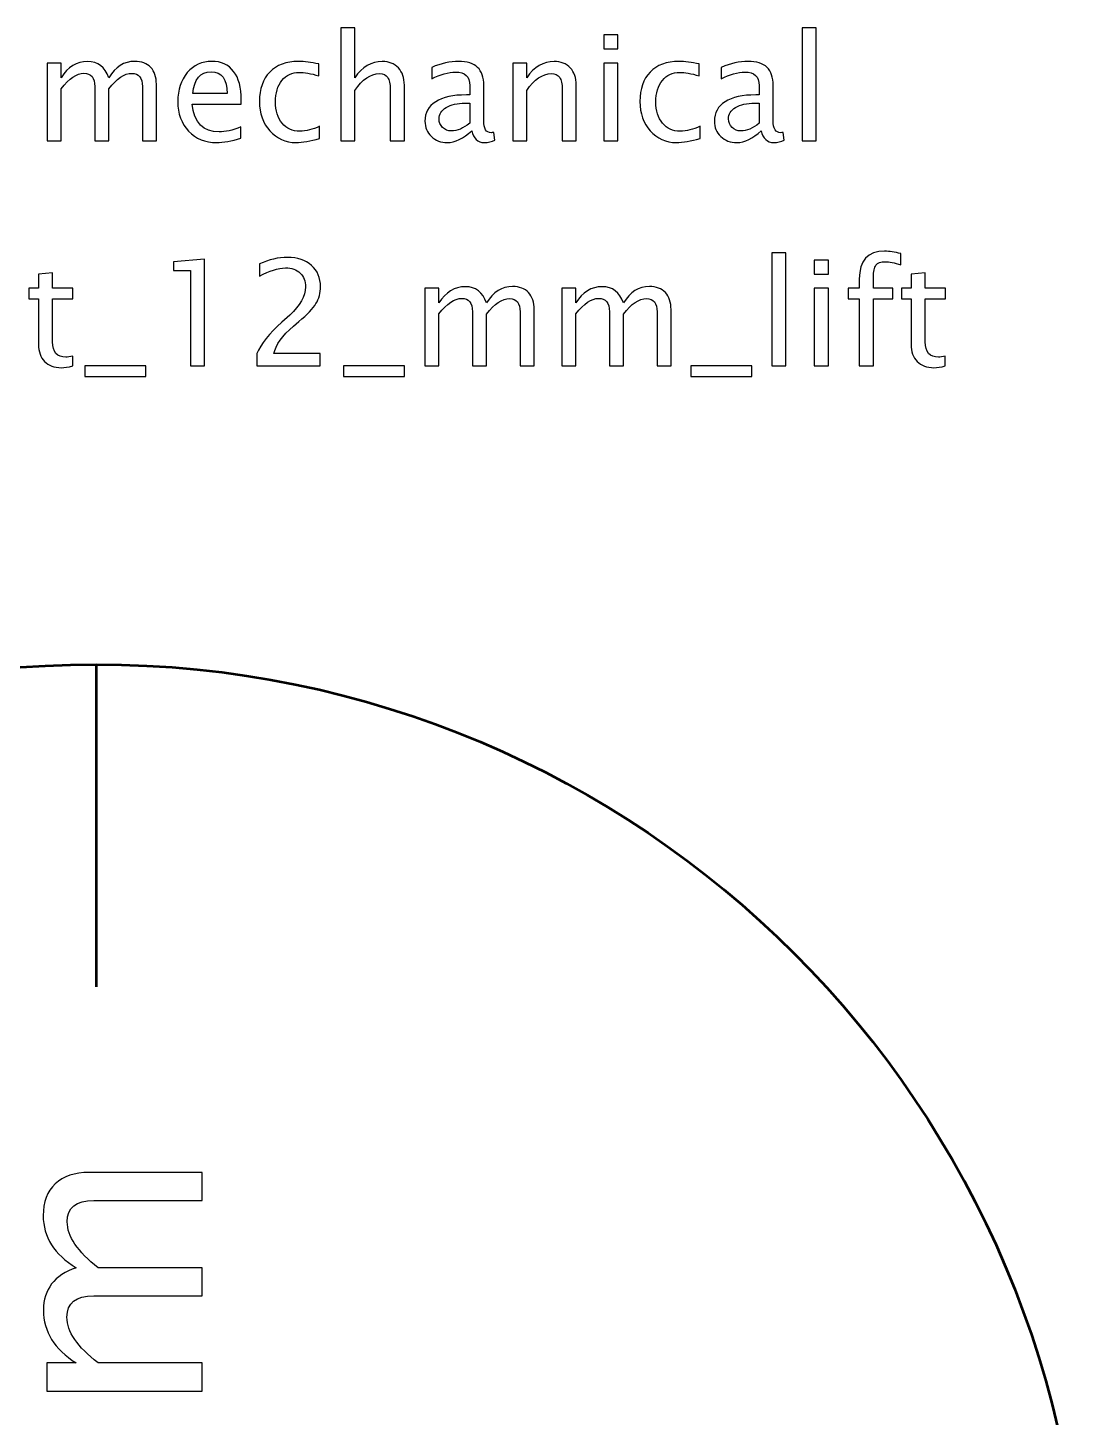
# Model space of a CAD drawing. Header units: centimetres. Extents: x -42.5 to 44.4, y -43.5 to 43.2.
# Drawn here: x 38.803 to 41.85, y -2.325 to 1.689 of the extents above; entities that cross this region are included whole.
import ezdxf

# ---------------------------------------------------------------- set-up
doc = ezdxf.new("R2010")
doc.units = ezdxf.units.CM
doc.header["$MEASUREMENT"] = 0
doc.layers.add('Layer 1', color=7, linetype='Continuous')

msp = doc.modelspace()

# ---------------------------------------------------------------- linework, layer by layer
at = {"layer": 'Layer 1', "lineweight": 53}
msp.add_ellipse((39, -3), major_axis=(0, 2.85), ratio=1, dxfattribs=at)
at = {"layer": 'Layer 1'}
for points, knots in [([(39.70622, 1.36265), (39.70622, 1.36265), (39.70622, 1.68904), (39.70622, 1.68904), (39.70622, 1.68904), (39.70622, 1.68904), (39.74686, 1.68904), (39.74686, 1.68904), (39.74686, 1.68904), (39.74686, 1.68904), (39.74686, 1.54461), (39.74686, 1.54461), (39.74686, 1.54461), (39.76838, 1.57601), (39.79477, 1.59167), (39.82595, 1.59167), (39.82595, 1.59167), (39.84557, 1.59167), (39.86116, 1.58553), (39.87266, 1.57319), (39.87266, 1.57319), (39.88416, 1.56091), (39.88994, 1.54433), (39.88994, 1.52359), (39.88994, 1.52359), (39.88994, 1.52359), (39.88994, 1.36265), (39.88994, 1.36265), (39.88994, 1.36265), (39.88994, 1.36265), (39.84931, 1.36265), (39.84931, 1.36265), (39.84931, 1.36265), (39.84931, 1.36265), (39.84931, 1.51032), (39.84931, 1.51032), (39.84931, 1.51032), (39.84931, 1.52697), (39.84684, 1.53883), (39.84197, 1.54588), (39.84197, 1.54588), (39.83703, 1.55301), (39.82891, 1.55654), (39.81756, 1.55654), (39.81756, 1.55654), (39.79258, 1.55654), (39.76901, 1.54024), (39.74686, 1.50764), (39.74686, 1.50764), (39.74686, 1.50764), (39.74686, 1.36265), (39.74686, 1.36265), (39.74686, 1.36265), (39.74686, 1.36265), (39.70622, 1.36265), (39.70622, 1.36265)], [0, 0, 0, 0, 0.0666667, 0.0666667, 0.0666667, 0.0666667, 0.1333333, 0.1333333, 0.1333333, 0.1333333, 0.2, 0.2, 0.2, 0.2, 0.2666667, 0.2666667, 0.2666667, 0.2666667, 0.3333333, 0.3333333, 0.3333333, 0.3333333, 0.4, 0.4, 0.4, 0.4, 0.4666667, 0.4666667, 0.4666667, 0.4666667, 0.5333333, 0.5333333, 0.5333333, 0.5333333, 0.6, 0.6, 0.6, 0.6, 0.6666667, 0.6666667, 0.6666667, 0.6666667, 0.7333333, 0.7333333, 0.7333333, 0.7333333, 0.8, 0.8, 0.8, 0.8, 0.8666667, 0.8666667, 0.8666667, 0.8666667, 1, 1, 1, 1]), ([(41.03838, 1.36265), (41.03838, 1.36265), (41.03838, 1.68904), (41.03838, 1.68904), (41.03838, 1.68904), (41.03838, 1.68904), (41.07902, 1.68904), (41.07902, 1.68904), (41.07902, 1.68904), (41.07902, 1.68904), (41.07902, 1.36265), (41.07902, 1.36265), (41.07902, 1.36265), (41.07902, 1.36265), (41.03838, 1.36265), (41.03838, 1.36265)], [0, 0, 0, 0, 0.2, 0.2, 0.2, 0.2, 0.4, 0.4, 0.4, 0.4, 0.6, 0.6, 0.6, 0.6, 1, 1, 1, 1]), ([(40.46547, 1.62808), (40.46547, 1.62808), (40.46547, 1.66872), (40.46547, 1.66872), (40.46547, 1.66872), (40.46547, 1.66872), (40.50611, 1.66872), (40.50611, 1.66872), (40.50611, 1.66872), (40.50611, 1.66872), (40.50611, 1.62808), (40.50611, 1.62808), (40.50611, 1.62808), (40.50611, 1.62808), (40.46547, 1.62808), (40.46547, 1.62808)], [0, 0, 0, 0, 0.2, 0.2, 0.2, 0.2, 0.4, 0.4, 0.4, 0.4, 0.6, 0.6, 0.6, 0.6, 1, 1, 1, 1]), ([(38.85828, 1.36265), (38.85828, 1.36265), (38.85828, 1.58701), (38.85828, 1.58701), (38.85828, 1.58701), (38.85828, 1.58701), (38.89892, 1.58701), (38.89892, 1.58701), (38.89892, 1.58701), (38.89892, 1.58701), (38.89892, 1.54461), (38.89892, 1.54461), (38.89892, 1.54461), (38.91875, 1.57601), (38.94415, 1.59167), (38.97526, 1.59167), (38.97526, 1.59167), (39.00525, 1.59167), (39.02564, 1.57601), (39.0365, 1.54461), (39.0365, 1.54461), (39.05576, 1.57629), (39.08088, 1.59209), (39.11171, 1.59209), (39.11171, 1.59209), (39.1314, 1.59209), (39.14671, 1.58631), (39.15764, 1.57467), (39.15764, 1.57467), (39.16858, 1.56303), (39.17408, 1.54673), (39.17408, 1.52577), (39.17408, 1.52577), (39.17408, 1.52577), (39.17408, 1.36265), (39.17408, 1.36265), (39.17408, 1.36265), (39.17408, 1.36265), (39.13344, 1.36265), (39.13344, 1.36265), (39.13344, 1.36265), (39.13344, 1.36265), (39.13344, 1.51907), (39.13344, 1.51907), (39.13344, 1.51907), (39.13344, 1.54461), (39.12328, 1.55738), (39.10296, 1.55738), (39.10296, 1.55738), (39.08187, 1.55738), (39.05971, 1.54249), (39.0365, 1.51265), (39.0365, 1.51265), (39.0365, 1.51265), (39.0365, 1.36265), (39.0365, 1.36265), (39.0365, 1.36265), (39.0365, 1.36265), (38.99586, 1.36265), (38.99586, 1.36265), (38.99586, 1.36265), (38.99586, 1.36265), (38.99586, 1.51921), (38.99586, 1.51921), (38.99586, 1.51921), (38.99586, 1.54496), (38.98556, 1.55781), (38.96489, 1.55781), (38.96489, 1.55781), (38.94436, 1.55781), (38.92234, 1.54285), (38.89892, 1.51286), (38.89892, 1.51286), (38.89892, 1.51286), (38.89892, 1.36265), (38.89892, 1.36265), (38.89892, 1.36265), (38.89892, 1.36265), (38.85828, 1.36265), (38.85828, 1.36265)], [0, 0, 0, 0, 0.047619, 0.047619, 0.047619, 0.047619, 0.0952381, 0.0952381, 0.0952381, 0.0952381, 0.1428571, 0.1428571, 0.1428571, 0.1428571, 0.1904762, 0.1904762, 0.1904762, 0.1904762, 0.2380952, 0.2380952, 0.2380952, 0.2380952, 0.2857143, 0.2857143, 0.2857143, 0.2857143, 0.3333333, 0.3333333, 0.3333333, 0.3333333, 0.3809524, 0.3809524, 0.3809524, 0.3809524, 0.4285714, 0.4285714, 0.4285714, 0.4285714, 0.4761905, 0.4761905, 0.4761905, 0.4761905, 0.5238095, 0.5238095, 0.5238095, 0.5238095, 0.5714286, 0.5714286, 0.5714286, 0.5714286, 0.6190476, 0.6190476, 0.6190476, 0.6190476, 0.6666667, 0.6666667, 0.6666667, 0.6666667, 0.7142857, 0.7142857, 0.7142857, 0.7142857, 0.7619048, 0.7619048, 0.7619048, 0.7619048, 0.8095238, 0.8095238, 0.8095238, 0.8095238, 0.8571429, 0.8571429, 0.8571429, 0.8571429, 0.9047619, 0.9047619, 0.9047619, 0.9047619, 1, 1, 1, 1]), ([(39.41821, 1.36985), (39.3909, 1.36166), (39.36755, 1.35757), (39.34807, 1.35757), (39.34807, 1.35757), (39.31484, 1.35757), (39.28782, 1.36858), (39.26701, 1.39052), (39.26701, 1.39052), (39.24619, 1.41246), (39.23575, 1.4409), (39.23575, 1.47589), (39.23575, 1.47589), (39.23575, 1.50983), (39.24492, 1.5377), (39.26334, 1.5595), (39.26334, 1.5595), (39.28175, 1.58123), (39.30532, 1.59209), (39.33403, 1.59209), (39.33403, 1.59209), (39.3612, 1.59209), (39.38222, 1.58243), (39.39704, 1.5631), (39.39704, 1.5631), (39.41186, 1.54376), (39.41926, 1.51639), (39.41926, 1.4809), (39.41926, 1.4809), (39.41926, 1.4809), (39.41905, 1.46848), (39.41905, 1.46848), (39.41905, 1.46848), (39.41905, 1.46848), (39.27724, 1.46848), (39.27724, 1.46848), (39.27724, 1.46848), (39.28316, 1.41486), (39.30934, 1.38805), (39.35569, 1.38805), (39.35569, 1.38805), (39.3727, 1.38805), (39.39351, 1.39285), (39.41821, 1.40244), (39.41821, 1.40244), (39.41821, 1.40244), (39.41821, 1.36985), (39.41821, 1.36985)], [0, 0, 0, 0, 0.0769231, 0.0769231, 0.0769231, 0.0769231, 0.1538462, 0.1538462, 0.1538462, 0.1538462, 0.2307692, 0.2307692, 0.2307692, 0.2307692, 0.3076923, 0.3076923, 0.3076923, 0.3076923, 0.3846154, 0.3846154, 0.3846154, 0.3846154, 0.4615385, 0.4615385, 0.4615385, 0.4615385, 0.5384615, 0.5384615, 0.5384615, 0.5384615, 0.6153846, 0.6153846, 0.6153846, 0.6153846, 0.6923077, 0.6923077, 0.6923077, 0.6923077, 0.7692308, 0.7692308, 0.7692308, 0.7692308, 0.8461538, 0.8461538, 0.8461538, 0.8461538, 1, 1, 1, 1]), ([(39.64519, 1.36942), (39.61887, 1.36152), (39.59615, 1.35757), (39.57703, 1.35757), (39.57703, 1.35757), (39.54669, 1.35757), (39.52157, 1.36879), (39.50161, 1.39115), (39.50161, 1.39115), (39.48164, 1.41359), (39.47162, 1.44188), (39.47162, 1.47596), (39.47162, 1.47596), (39.47162, 1.51237), (39.4815, 1.5408), (39.50125, 1.56112), (39.50125, 1.56112), (39.52101, 1.58151), (39.5486, 1.59167), (39.58401, 1.59167), (39.58401, 1.59167), (39.60144, 1.59167), (39.62106, 1.58927), (39.64265, 1.58447), (39.64265, 1.58447), (39.64265, 1.58447), (39.64265, 1.55019), (39.64265, 1.55019), (39.64265, 1.55019), (39.61971, 1.55696), (39.60102, 1.56035), (39.58662, 1.56035), (39.58662, 1.56035), (39.56574, 1.56035), (39.54902, 1.55251), (39.53653, 1.53692), (39.53653, 1.53692), (39.52404, 1.52133), (39.51776, 1.50051), (39.51776, 1.47455), (39.51776, 1.47455), (39.51776, 1.44936), (39.52425, 1.42904), (39.53717, 1.41345), (39.53717, 1.41345), (39.55008, 1.39793), (39.56694, 1.39017), (39.58789, 1.39017), (39.58789, 1.39017), (39.60645, 1.39017), (39.6255, 1.39496), (39.64519, 1.40456), (39.64519, 1.40456), (39.64519, 1.40456), (39.64519, 1.36942), (39.64519, 1.36942)], [0, 0, 0, 0, 0.0666667, 0.0666667, 0.0666667, 0.0666667, 0.1333333, 0.1333333, 0.1333333, 0.1333333, 0.2, 0.2, 0.2, 0.2, 0.2666667, 0.2666667, 0.2666667, 0.2666667, 0.3333333, 0.3333333, 0.3333333, 0.3333333, 0.4, 0.4, 0.4, 0.4, 0.4666667, 0.4666667, 0.4666667, 0.4666667, 0.5333333, 0.5333333, 0.5333333, 0.5333333, 0.6, 0.6, 0.6, 0.6, 0.6666667, 0.6666667, 0.6666667, 0.6666667, 0.7333333, 0.7333333, 0.7333333, 0.7333333, 0.8, 0.8, 0.8, 0.8, 0.8666667, 0.8666667, 0.8666667, 0.8666667, 1, 1, 1, 1]), ([(40.08461, 1.39122), (40.0602, 1.36879), (40.0367, 1.35757), (40.01412, 1.35757), (40.01412, 1.35757), (39.99557, 1.35757), (39.98012, 1.36336), (39.96791, 1.375), (39.96791, 1.375), (39.95563, 1.38664), (39.9495, 1.40131), (39.9495, 1.41902), (39.9495, 1.41902), (39.9495, 1.44351), (39.9598, 1.46234), (39.9804, 1.47547), (39.9804, 1.47547), (40.001, 1.48859), (40.03056, 1.49515), (40.06909, 1.49515), (40.06909, 1.49515), (40.06909, 1.49515), (40.07861, 1.49515), (40.07861, 1.49515), (40.07861, 1.49515), (40.07861, 1.49515), (40.07861, 1.52217), (40.07861, 1.52217), (40.07861, 1.52217), (40.07861, 1.54821), (40.06507, 1.56119), (40.0379, 1.56119), (40.0379, 1.56119), (40.01688, 1.56119), (39.99388, 1.55456), (39.96897, 1.5413), (39.96897, 1.5413), (39.96897, 1.5413), (39.96897, 1.57474), (39.96897, 1.57474), (39.96897, 1.57474), (39.99635, 1.58603), (40.02217, 1.59167), (40.04637, 1.59167), (40.04637, 1.59167), (40.07127, 1.59167), (40.08969, 1.58603), (40.10147, 1.57467), (40.10147, 1.57467), (40.11333, 1.56331), (40.11925, 1.54581), (40.11925, 1.52217), (40.11925, 1.52217), (40.11925, 1.52217), (40.11925, 1.42079), (40.11925, 1.42079), (40.11925, 1.42079), (40.11925, 1.39757), (40.12638, 1.38593), (40.1407, 1.38593), (40.1407, 1.38593), (40.14246, 1.38593), (40.14507, 1.38622), (40.14853, 1.38678), (40.14853, 1.38678), (40.14853, 1.38678), (40.15142, 1.3642), (40.15142, 1.3642), (40.15142, 1.3642), (40.14218, 1.35976), (40.13202, 1.35757), (40.12087, 1.35757), (40.12087, 1.35757), (40.1019, 1.35757), (40.08983, 1.36879), (40.08461, 1.39122)], [0, 0, 0, 0, 0.05, 0.05, 0.05, 0.05, 0.1, 0.1, 0.1, 0.1, 0.15, 0.15, 0.15, 0.15, 0.2, 0.2, 0.2, 0.2, 0.25, 0.25, 0.25, 0.25, 0.3, 0.3, 0.3, 0.3, 0.35, 0.35, 0.35, 0.35, 0.4, 0.4, 0.4, 0.4, 0.45, 0.45, 0.45, 0.45, 0.5, 0.5, 0.5, 0.5, 0.55, 0.55, 0.55, 0.55, 0.6, 0.6, 0.6, 0.6, 0.65, 0.65, 0.65, 0.65, 0.7, 0.7, 0.7, 0.7, 0.75, 0.75, 0.75, 0.75, 0.8, 0.8, 0.8, 0.8, 0.85, 0.85, 0.85, 0.85, 0.9, 0.9, 0.9, 0.9, 1, 1, 1, 1]), ([(40.20272, 1.36265), (40.20272, 1.36265), (40.20272, 1.58701), (40.20272, 1.58701), (40.20272, 1.58701), (40.20272, 1.58701), (40.24336, 1.58701), (40.24336, 1.58701), (40.24336, 1.58701), (40.24336, 1.58701), (40.24336, 1.54461), (40.24336, 1.54461), (40.24336, 1.54461), (40.26488, 1.57601), (40.29127, 1.59167), (40.32245, 1.59167), (40.32245, 1.59167), (40.34207, 1.59167), (40.35766, 1.58553), (40.36916, 1.57319), (40.36916, 1.57319), (40.38066, 1.56091), (40.38644, 1.54433), (40.38644, 1.52359), (40.38644, 1.52359), (40.38644, 1.52359), (40.38644, 1.36265), (40.38644, 1.36265), (40.38644, 1.36265), (40.38644, 1.36265), (40.34581, 1.36265), (40.34581, 1.36265), (40.34581, 1.36265), (40.34581, 1.36265), (40.34581, 1.51032), (40.34581, 1.51032), (40.34581, 1.51032), (40.34581, 1.52697), (40.34334, 1.53883), (40.33847, 1.54588), (40.33847, 1.54588), (40.33353, 1.55301), (40.32541, 1.55654), (40.31406, 1.55654), (40.31406, 1.55654), (40.28908, 1.55654), (40.26551, 1.54024), (40.24336, 1.50764), (40.24336, 1.50764), (40.24336, 1.50764), (40.24336, 1.36265), (40.24336, 1.36265), (40.24336, 1.36265), (40.24336, 1.36265), (40.20272, 1.36265), (40.20272, 1.36265)], [0, 0, 0, 0, 0.0666667, 0.0666667, 0.0666667, 0.0666667, 0.1333333, 0.1333333, 0.1333333, 0.1333333, 0.2, 0.2, 0.2, 0.2, 0.2666667, 0.2666667, 0.2666667, 0.2666667, 0.3333333, 0.3333333, 0.3333333, 0.3333333, 0.4, 0.4, 0.4, 0.4, 0.4666667, 0.4666667, 0.4666667, 0.4666667, 0.5333333, 0.5333333, 0.5333333, 0.5333333, 0.6, 0.6, 0.6, 0.6, 0.6666667, 0.6666667, 0.6666667, 0.6666667, 0.7333333, 0.7333333, 0.7333333, 0.7333333, 0.8, 0.8, 0.8, 0.8, 0.8666667, 0.8666667, 0.8666667, 0.8666667, 1, 1, 1, 1]), ([(40.46547, 1.36265), (40.46547, 1.36265), (40.46547, 1.58701), (40.46547, 1.58701), (40.46547, 1.58701), (40.46547, 1.58701), (40.50611, 1.58701), (40.50611, 1.58701), (40.50611, 1.58701), (40.50611, 1.58701), (40.50611, 1.36265), (40.50611, 1.36265), (40.50611, 1.36265), (40.50611, 1.36265), (40.46547, 1.36265), (40.46547, 1.36265)], [0, 0, 0, 0, 0.2, 0.2, 0.2, 0.2, 0.4, 0.4, 0.4, 0.4, 0.6, 0.6, 0.6, 0.6, 1, 1, 1, 1]), ([(40.7436, 1.36942), (40.71728, 1.36152), (40.69456, 1.35757), (40.67544, 1.35757), (40.67544, 1.35757), (40.6451, 1.35757), (40.61998, 1.36879), (40.60002, 1.39115), (40.60002, 1.39115), (40.58005, 1.41359), (40.57003, 1.44188), (40.57003, 1.47596), (40.57003, 1.47596), (40.57003, 1.51237), (40.57991, 1.5408), (40.59966, 1.56112), (40.59966, 1.56112), (40.61942, 1.58151), (40.64701, 1.59167), (40.68242, 1.59167), (40.68242, 1.59167), (40.69985, 1.59167), (40.71947, 1.58927), (40.74106, 1.58447), (40.74106, 1.58447), (40.74106, 1.58447), (40.74106, 1.55019), (40.74106, 1.55019), (40.74106, 1.55019), (40.71812, 1.55696), (40.69943, 1.56035), (40.68503, 1.56035), (40.68503, 1.56035), (40.66415, 1.56035), (40.64743, 1.55251), (40.63494, 1.53692), (40.63494, 1.53692), (40.62245, 1.52133), (40.61617, 1.50051), (40.61617, 1.47455), (40.61617, 1.47455), (40.61617, 1.44936), (40.62266, 1.42904), (40.63558, 1.41345), (40.63558, 1.41345), (40.64849, 1.39793), (40.66535, 1.39017), (40.6863, 1.39017), (40.6863, 1.39017), (40.70486, 1.39017), (40.72391, 1.39496), (40.7436, 1.40456), (40.7436, 1.40456), (40.7436, 1.40456), (40.7436, 1.36942), (40.7436, 1.36942)], [0, 0, 0, 0, 0.0666667, 0.0666667, 0.0666667, 0.0666667, 0.1333333, 0.1333333, 0.1333333, 0.1333333, 0.2, 0.2, 0.2, 0.2, 0.2666667, 0.2666667, 0.2666667, 0.2666667, 0.3333333, 0.3333333, 0.3333333, 0.3333333, 0.4, 0.4, 0.4, 0.4, 0.4666667, 0.4666667, 0.4666667, 0.4666667, 0.5333333, 0.5333333, 0.5333333, 0.5333333, 0.6, 0.6, 0.6, 0.6, 0.6666667, 0.6666667, 0.6666667, 0.6666667, 0.7333333, 0.7333333, 0.7333333, 0.7333333, 0.8, 0.8, 0.8, 0.8, 0.8666667, 0.8666667, 0.8666667, 0.8666667, 1, 1, 1, 1]), ([(40.92027, 1.39122), (40.89586, 1.36879), (40.87236, 1.35757), (40.84978, 1.35757), (40.84978, 1.35757), (40.83123, 1.35757), (40.81578, 1.36336), (40.80357, 1.375), (40.80357, 1.375), (40.79129, 1.38664), (40.78516, 1.40131), (40.78516, 1.41902), (40.78516, 1.41902), (40.78516, 1.44351), (40.79546, 1.46234), (40.81606, 1.47547), (40.81606, 1.47547), (40.83666, 1.48859), (40.86622, 1.49515), (40.90475, 1.49515), (40.90475, 1.49515), (40.90475, 1.49515), (40.91427, 1.49515), (40.91427, 1.49515), (40.91427, 1.49515), (40.91427, 1.49515), (40.91427, 1.52217), (40.91427, 1.52217), (40.91427, 1.52217), (40.91427, 1.54821), (40.90073, 1.56119), (40.87356, 1.56119), (40.87356, 1.56119), (40.85254, 1.56119), (40.82954, 1.55456), (40.80463, 1.5413), (40.80463, 1.5413), (40.80463, 1.5413), (40.80463, 1.57474), (40.80463, 1.57474), (40.80463, 1.57474), (40.83201, 1.58603), (40.85783, 1.59167), (40.88203, 1.59167), (40.88203, 1.59167), (40.90693, 1.59167), (40.92535, 1.58603), (40.93713, 1.57467), (40.93713, 1.57467), (40.94899, 1.56331), (40.95491, 1.54581), (40.95491, 1.52217), (40.95491, 1.52217), (40.95491, 1.52217), (40.95491, 1.42079), (40.95491, 1.42079), (40.95491, 1.42079), (40.95491, 1.39757), (40.96204, 1.38593), (40.97636, 1.38593), (40.97636, 1.38593), (40.97812, 1.38593), (40.98073, 1.38622), (40.98419, 1.38678), (40.98419, 1.38678), (40.98419, 1.38678), (40.98708, 1.3642), (40.98708, 1.3642), (40.98708, 1.3642), (40.97784, 1.35976), (40.96768, 1.35757), (40.95653, 1.35757), (40.95653, 1.35757), (40.93756, 1.35757), (40.92549, 1.36879), (40.92027, 1.39122)], [0, 0, 0, 0, 0.05, 0.05, 0.05, 0.05, 0.1, 0.1, 0.1, 0.1, 0.15, 0.15, 0.15, 0.15, 0.2, 0.2, 0.2, 0.2, 0.25, 0.25, 0.25, 0.25, 0.3, 0.3, 0.3, 0.3, 0.35, 0.35, 0.35, 0.35, 0.4, 0.4, 0.4, 0.4, 0.45, 0.45, 0.45, 0.45, 0.5, 0.5, 0.5, 0.5, 0.55, 0.55, 0.55, 0.55, 0.6, 0.6, 0.6, 0.6, 0.65, 0.65, 0.65, 0.65, 0.7, 0.7, 0.7, 0.7, 0.75, 0.75, 0.75, 0.75, 0.8, 0.8, 0.8, 0.8, 0.85, 0.85, 0.85, 0.85, 0.9, 0.9, 0.9, 0.9, 1, 1, 1, 1]), ([(39.27935, 1.49896), (39.27935, 1.49896), (39.37841, 1.49896), (39.37841, 1.49896), (39.37841, 1.49896), (39.37841, 1.54073), (39.36282, 1.56162), (39.3317, 1.56162), (39.3317, 1.56162), (39.30038, 1.56162), (39.28295, 1.54073), (39.27935, 1.49896)], [0, 0, 0, 0, 0.25, 0.25, 0.25, 0.25, 0.5, 0.5, 0.5, 0.5, 1, 1, 1, 1]), ([(40.07861, 1.41338), (40.07861, 1.41338), (40.07861, 1.47102), (40.07861, 1.47102), (40.07861, 1.47102), (40.07861, 1.47102), (40.06556, 1.47145), (40.06556, 1.47145), (40.06556, 1.47145), (40.04298, 1.47145), (40.02478, 1.46728), (40.01088, 1.45896), (40.01088, 1.45896), (39.99705, 1.45056), (39.99014, 1.43948), (39.99014, 1.42566), (39.99014, 1.42566), (39.99014, 1.41599), (39.99359, 1.40781), (40.00044, 1.4011), (40.00044, 1.4011), (40.00735, 1.3944), (40.01575, 1.39101), (40.0257, 1.39101), (40.0257, 1.39101), (40.04263, 1.39101), (40.06027, 1.39849), (40.07861, 1.41338)], [0, 0, 0, 0, 0.125, 0.125, 0.125, 0.125, 0.25, 0.25, 0.25, 0.25, 0.375, 0.375, 0.375, 0.375, 0.5, 0.5, 0.5, 0.5, 0.625, 0.625, 0.625, 0.625, 0.75, 0.75, 0.75, 0.75, 1, 1, 1, 1]), ([(40.91427, 1.41338), (40.91427, 1.41338), (40.91427, 1.47102), (40.91427, 1.47102), (40.91427, 1.47102), (40.91427, 1.47102), (40.90122, 1.47145), (40.90122, 1.47145), (40.90122, 1.47145), (40.87864, 1.47145), (40.86044, 1.46728), (40.84654, 1.45896), (40.84654, 1.45896), (40.83271, 1.45056), (40.8258, 1.43948), (40.8258, 1.42566), (40.8258, 1.42566), (40.8258, 1.41599), (40.82925, 1.40781), (40.8361, 1.4011), (40.8361, 1.4011), (40.84301, 1.3944), (40.85141, 1.39101), (40.86136, 1.39101), (40.86136, 1.39101), (40.87829, 1.39101), (40.89593, 1.39849), (40.91427, 1.41338)], [0, 0, 0, 0, 0.125, 0.125, 0.125, 0.125, 0.25, 0.25, 0.25, 0.25, 0.375, 0.375, 0.375, 0.375, 0.5, 0.5, 0.5, 0.5, 0.625, 0.625, 0.625, 0.625, 0.75, 0.75, 0.75, 0.75, 1, 1, 1, 1]), ([(39.27227, 0.71213), (39.27227, 0.71213), (39.27227, 0.98772), (39.27227, 0.98772), (39.27227, 0.98772), (39.27227, 0.98772), (39.22359, 0.98772), (39.22359, 0.98772), (39.22359, 0.98772), (39.22359, 0.98772), (39.22359, 1.01312), (39.22359, 1.01312), (39.22359, 1.01312), (39.22359, 1.01312), (39.31291, 1.02074), (39.31291, 1.02074), (39.31291, 1.02074), (39.31291, 1.02074), (39.31291, 0.71213), (39.31291, 0.71213), (39.31291, 0.71213), (39.31291, 0.71213), (39.27227, 0.71213), (39.27227, 0.71213)], [0, 0, 0, 0, 0.1428571, 0.1428571, 0.1428571, 0.1428571, 0.2857143, 0.2857143, 0.2857143, 0.2857143, 0.4285714, 0.4285714, 0.4285714, 0.4285714, 0.5714286, 0.5714286, 0.5714286, 0.5714286, 0.7142857, 0.7142857, 0.7142857, 0.7142857, 1, 1, 1, 1]), ([(39.46419, 0.71213), (39.46419, 0.71213), (39.46419, 0.74769), (39.46419, 0.74769), (39.46419, 0.74769), (39.47604, 0.77542), (39.49996, 0.80569), (39.53601, 0.83835), (39.53601, 0.83835), (39.53601, 0.83835), (39.55929, 0.85924), (39.55929, 0.85924), (39.55929, 0.85924), (39.58928, 0.88647), (39.60431, 0.91342), (39.60431, 0.94023), (39.60431, 0.94023), (39.60431, 0.95738), (39.59916, 0.97078), (39.58893, 0.98059), (39.58893, 0.98059), (39.5787, 0.9904), (39.56452, 0.99534), (39.54652, 0.99534), (39.54652, 0.99534), (39.5255, 0.99534), (39.50059, 0.98729), (39.47181, 0.97121), (39.47181, 0.97121), (39.47181, 0.97121), (39.47181, 1.00677), (39.47181, 1.00677), (39.47181, 1.00677), (39.49897, 1.01947), (39.52599, 1.02582), (39.55294, 1.02582), (39.55294, 1.02582), (39.58159, 1.02582), (39.60459, 1.01813), (39.62195, 1.00268), (39.62195, 1.00268), (39.63923, 0.98722), (39.64791, 0.96676), (39.64791, 0.94122), (39.64791, 0.94122), (39.64791, 0.92288), (39.64354, 0.90658), (39.63479, 0.8924), (39.63479, 0.8924), (39.62597, 0.87815), (39.60967, 0.86093), (39.58575, 0.84061), (39.58575, 0.84061), (39.58575, 0.84061), (39.57002, 0.82721), (39.57002, 0.82721), (39.57002, 0.82721), (39.53728, 0.79948), (39.51837, 0.77295), (39.51329, 0.74769), (39.51329, 0.74769), (39.51329, 0.74769), (39.64664, 0.74769), (39.64664, 0.74769), (39.64664, 0.74769), (39.64664, 0.74769), (39.64664, 0.71213), (39.64664, 0.71213), (39.64664, 0.71213), (39.64664, 0.71213), (39.46419, 0.71213), (39.46419, 0.71213)], [0, 0, 0, 0, 0.0526316, 0.0526316, 0.0526316, 0.0526316, 0.1052632, 0.1052632, 0.1052632, 0.1052632, 0.1578947, 0.1578947, 0.1578947, 0.1578947, 0.2105263, 0.2105263, 0.2105263, 0.2105263, 0.2631579, 0.2631579, 0.2631579, 0.2631579, 0.3157895, 0.3157895, 0.3157895, 0.3157895, 0.3684211, 0.3684211, 0.3684211, 0.3684211, 0.4210526, 0.4210526, 0.4210526, 0.4210526, 0.4736842, 0.4736842, 0.4736842, 0.4736842, 0.5263158, 0.5263158, 0.5263158, 0.5263158, 0.5789474, 0.5789474, 0.5789474, 0.5789474, 0.6315789, 0.6315789, 0.6315789, 0.6315789, 0.6842105, 0.6842105, 0.6842105, 0.6842105, 0.7368421, 0.7368421, 0.7368421, 0.7368421, 0.7894737, 0.7894737, 0.7894737, 0.7894737, 0.8421053, 0.8421053, 0.8421053, 0.8421053, 0.8947368, 0.8947368, 0.8947368, 0.8947368, 1, 1, 1, 1]), ([(40.95122, 0.71213), (40.95122, 0.71213), (40.95122, 1.03852), (40.95122, 1.03852), (40.95122, 1.03852), (40.95122, 1.03852), (40.99186, 1.03852), (40.99186, 1.03852), (40.99186, 1.03852), (40.99186, 1.03852), (40.99186, 0.71213), (40.99186, 0.71213), (40.99186, 0.71213), (40.99186, 0.71213), (40.95122, 0.71213), (40.95122, 0.71213)], [0, 0, 0, 0, 0.2, 0.2, 0.2, 0.2, 0.4, 0.4, 0.4, 0.4, 0.6, 0.6, 0.6, 0.6, 1, 1, 1, 1]), ([(41.07356, 0.97756), (41.07356, 0.97756), (41.07356, 1.0182), (41.07356, 1.0182), (41.07356, 1.0182), (41.07356, 1.0182), (41.1142, 1.0182), (41.1142, 1.0182), (41.1142, 1.0182), (41.1142, 1.0182), (41.1142, 0.97756), (41.1142, 0.97756), (41.1142, 0.97756), (41.1142, 0.97756), (41.07356, 0.97756), (41.07356, 0.97756)], [0, 0, 0, 0, 0.2, 0.2, 0.2, 0.2, 0.4, 0.4, 0.4, 0.4, 0.6, 0.6, 0.6, 0.6, 1, 1, 1, 1]), ([(41.20352, 0.71213), (41.20352, 0.71213), (41.20352, 0.90602), (41.20352, 0.90602), (41.20352, 0.90602), (41.20352, 0.90602), (41.1717, 0.90602), (41.1717, 0.90602), (41.1717, 0.90602), (41.1717, 0.90602), (41.1717, 0.93649), (41.1717, 0.93649), (41.1717, 0.93649), (41.1717, 0.93649), (41.20352, 0.93649), (41.20352, 0.93649), (41.20352, 0.93649), (41.20352, 0.93649), (41.20352, 0.96338), (41.20352, 0.96338), (41.20352, 0.96338), (41.20352, 1.01686), (41.22793, 1.0436), (41.27676, 1.0436), (41.27676, 1.0436), (41.29044, 1.0436), (41.30597, 1.04134), (41.32332, 1.03682), (41.32332, 1.03682), (41.32332, 1.03682), (41.32332, 1.00423), (41.32332, 1.00423), (41.32332, 1.00423), (41.30491, 1.01015), (41.29016, 1.01312), (41.27908, 1.01312), (41.27908, 1.01312), (41.26561, 1.01312), (41.25644, 1.00994), (41.25157, 1.00352), (41.25157, 1.00352), (41.24663, 0.9971), (41.24416, 0.98518), (41.24416, 0.96775), (41.24416, 0.96775), (41.24416, 0.96775), (41.24416, 0.93649), (41.24416, 0.93649), (41.24416, 0.93649), (41.24416, 0.93649), (41.30053, 0.93649), (41.30053, 0.93649), (41.30053, 0.93649), (41.30053, 0.93649), (41.30053, 0.90602), (41.30053, 0.90602), (41.30053, 0.90602), (41.30053, 0.90602), (41.24416, 0.90602), (41.24416, 0.90602), (41.24416, 0.90602), (41.24416, 0.90602), (41.24416, 0.71213), (41.24416, 0.71213), (41.24416, 0.71213), (41.24416, 0.71213), (41.20352, 0.71213), (41.20352, 0.71213)], [0, 0, 0, 0, 0.0555556, 0.0555556, 0.0555556, 0.0555556, 0.1111111, 0.1111111, 0.1111111, 0.1111111, 0.1666667, 0.1666667, 0.1666667, 0.1666667, 0.2222222, 0.2222222, 0.2222222, 0.2222222, 0.2777778, 0.2777778, 0.2777778, 0.2777778, 0.3333333, 0.3333333, 0.3333333, 0.3333333, 0.3888889, 0.3888889, 0.3888889, 0.3888889, 0.4444444, 0.4444444, 0.4444444, 0.4444444, 0.5, 0.5, 0.5, 0.5, 0.5555556, 0.5555556, 0.5555556, 0.5555556, 0.6111111, 0.6111111, 0.6111111, 0.6111111, 0.6666667, 0.6666667, 0.6666667, 0.6666667, 0.7222222, 0.7222222, 0.7222222, 0.7222222, 0.7777778, 0.7777778, 0.7777778, 0.7777778, 0.8333333, 0.8333333, 0.8333333, 0.8333333, 0.8888889, 0.8888889, 0.8888889, 0.8888889, 1, 1, 1, 1]), ([(38.93233, 0.7122), (38.91977, 0.70874), (38.90883, 0.70705), (38.89959, 0.70705), (38.89959, 0.70705), (38.87885, 0.70705), (38.86269, 0.71298), (38.85112, 0.72483), (38.85112, 0.72483), (38.83948, 0.73668), (38.83369, 0.75312), (38.83369, 0.77422), (38.83369, 0.77422), (38.83369, 0.77422), (38.83369, 0.90602), (38.83369, 0.90602), (38.83369, 0.90602), (38.83369, 0.90602), (38.80561, 0.90602), (38.80561, 0.90602), (38.80561, 0.90602), (38.80561, 0.90602), (38.80561, 0.93649), (38.80561, 0.93649), (38.80561, 0.93649), (38.80561, 0.93649), (38.83369, 0.93649), (38.83369, 0.93649), (38.83369, 0.93649), (38.83369, 0.93649), (38.83369, 0.97706), (38.83369, 0.97706), (38.83369, 0.97706), (38.83369, 0.97706), (38.87433, 0.98094), (38.87433, 0.98094), (38.87433, 0.98094), (38.87433, 0.98094), (38.87433, 0.93649), (38.87433, 0.93649), (38.87433, 0.93649), (38.87433, 0.93649), (38.93318, 0.93649), (38.93318, 0.93649), (38.93318, 0.93649), (38.93318, 0.93649), (38.93318, 0.90602), (38.93318, 0.90602), (38.93318, 0.90602), (38.93318, 0.90602), (38.87433, 0.90602), (38.87433, 0.90602), (38.87433, 0.90602), (38.87433, 0.90602), (38.87433, 0.78156), (38.87433, 0.78156), (38.87433, 0.78156), (38.87433, 0.75221), (38.8871, 0.73753), (38.91257, 0.73753), (38.91257, 0.73753), (38.91801, 0.73753), (38.92457, 0.73845), (38.93233, 0.74021), (38.93233, 0.74021), (38.93233, 0.74021), (38.93233, 0.7122), (38.93233, 0.7122)], [0, 0, 0, 0, 0.0555556, 0.0555556, 0.0555556, 0.0555556, 0.1111111, 0.1111111, 0.1111111, 0.1111111, 0.1666667, 0.1666667, 0.1666667, 0.1666667, 0.2222222, 0.2222222, 0.2222222, 0.2222222, 0.2777778, 0.2777778, 0.2777778, 0.2777778, 0.3333333, 0.3333333, 0.3333333, 0.3333333, 0.3888889, 0.3888889, 0.3888889, 0.3888889, 0.4444444, 0.4444444, 0.4444444, 0.4444444, 0.5, 0.5, 0.5, 0.5, 0.5555556, 0.5555556, 0.5555556, 0.5555556, 0.6111111, 0.6111111, 0.6111111, 0.6111111, 0.6666667, 0.6666667, 0.6666667, 0.6666667, 0.7222222, 0.7222222, 0.7222222, 0.7222222, 0.7777778, 0.7777778, 0.7777778, 0.7777778, 0.8333333, 0.8333333, 0.8333333, 0.8333333, 0.8888889, 0.8888889, 0.8888889, 0.8888889, 1, 1, 1, 1]), ([(41.45187, 0.7122), (41.43931, 0.70874), (41.42837, 0.70705), (41.41913, 0.70705), (41.41913, 0.70705), (41.39839, 0.70705), (41.38223, 0.71298), (41.37066, 0.72483), (41.37066, 0.72483), (41.35902, 0.73668), (41.35323, 0.75312), (41.35323, 0.77422), (41.35323, 0.77422), (41.35323, 0.77422), (41.35323, 0.90602), (41.35323, 0.90602), (41.35323, 0.90602), (41.35323, 0.90602), (41.32515, 0.90602), (41.32515, 0.90602), (41.32515, 0.90602), (41.32515, 0.90602), (41.32515, 0.93649), (41.32515, 0.93649), (41.32515, 0.93649), (41.32515, 0.93649), (41.35323, 0.93649), (41.35323, 0.93649), (41.35323, 0.93649), (41.35323, 0.93649), (41.35323, 0.97706), (41.35323, 0.97706), (41.35323, 0.97706), (41.35323, 0.97706), (41.39387, 0.98094), (41.39387, 0.98094), (41.39387, 0.98094), (41.39387, 0.98094), (41.39387, 0.93649), (41.39387, 0.93649), (41.39387, 0.93649), (41.39387, 0.93649), (41.45272, 0.93649), (41.45272, 0.93649), (41.45272, 0.93649), (41.45272, 0.93649), (41.45272, 0.90602), (41.45272, 0.90602), (41.45272, 0.90602), (41.45272, 0.90602), (41.39387, 0.90602), (41.39387, 0.90602), (41.39387, 0.90602), (41.39387, 0.90602), (41.39387, 0.78156), (41.39387, 0.78156), (41.39387, 0.78156), (41.39387, 0.75221), (41.40664, 0.73753), (41.43211, 0.73753), (41.43211, 0.73753), (41.43755, 0.73753), (41.44411, 0.73845), (41.45187, 0.74021), (41.45187, 0.74021), (41.45187, 0.74021), (41.45187, 0.7122), (41.45187, 0.7122)], [0, 0, 0, 0, 0.0555556, 0.0555556, 0.0555556, 0.0555556, 0.1111111, 0.1111111, 0.1111111, 0.1111111, 0.1666667, 0.1666667, 0.1666667, 0.1666667, 0.2222222, 0.2222222, 0.2222222, 0.2222222, 0.2777778, 0.2777778, 0.2777778, 0.2777778, 0.3333333, 0.3333333, 0.3333333, 0.3333333, 0.3888889, 0.3888889, 0.3888889, 0.3888889, 0.4444444, 0.4444444, 0.4444444, 0.4444444, 0.5, 0.5, 0.5, 0.5, 0.5555556, 0.5555556, 0.5555556, 0.5555556, 0.6111111, 0.6111111, 0.6111111, 0.6111111, 0.6666667, 0.6666667, 0.6666667, 0.6666667, 0.7222222, 0.7222222, 0.7222222, 0.7222222, 0.7777778, 0.7777778, 0.7777778, 0.7777778, 0.8333333, 0.8333333, 0.8333333, 0.8333333, 0.8888889, 0.8888889, 0.8888889, 0.8888889, 1, 1, 1, 1]), ([(39.94905, 0.71213), (39.94905, 0.71213), (39.94905, 0.93649), (39.94905, 0.93649), (39.94905, 0.93649), (39.94905, 0.93649), (39.98969, 0.93649), (39.98969, 0.93649), (39.98969, 0.93649), (39.98969, 0.93649), (39.98969, 0.89409), (39.98969, 0.89409), (39.98969, 0.89409), (40.00952, 0.92549), (40.03492, 0.94115), (40.06603, 0.94115), (40.06603, 0.94115), (40.09602, 0.94115), (40.11641, 0.92549), (40.12727, 0.89409), (40.12727, 0.89409), (40.14653, 0.92577), (40.17165, 0.94157), (40.20248, 0.94157), (40.20248, 0.94157), (40.22217, 0.94157), (40.23748, 0.93579), (40.24841, 0.92415), (40.24841, 0.92415), (40.25935, 0.91251), (40.26485, 0.89621), (40.26485, 0.87525), (40.26485, 0.87525), (40.26485, 0.87525), (40.26485, 0.71213), (40.26485, 0.71213), (40.26485, 0.71213), (40.26485, 0.71213), (40.22421, 0.71213), (40.22421, 0.71213), (40.22421, 0.71213), (40.22421, 0.71213), (40.22421, 0.86855), (40.22421, 0.86855), (40.22421, 0.86855), (40.22421, 0.89409), (40.21405, 0.90686), (40.19373, 0.90686), (40.19373, 0.90686), (40.17264, 0.90686), (40.15048, 0.89197), (40.12727, 0.86213), (40.12727, 0.86213), (40.12727, 0.86213), (40.12727, 0.71213), (40.12727, 0.71213), (40.12727, 0.71213), (40.12727, 0.71213), (40.08663, 0.71213), (40.08663, 0.71213), (40.08663, 0.71213), (40.08663, 0.71213), (40.08663, 0.86869), (40.08663, 0.86869), (40.08663, 0.86869), (40.08663, 0.89444), (40.07633, 0.90729), (40.05566, 0.90729), (40.05566, 0.90729), (40.03513, 0.90729), (40.01311, 0.89233), (39.98969, 0.86234), (39.98969, 0.86234), (39.98969, 0.86234), (39.98969, 0.71213), (39.98969, 0.71213), (39.98969, 0.71213), (39.98969, 0.71213), (39.94905, 0.71213), (39.94905, 0.71213)], [0, 0, 0, 0, 0.047619, 0.047619, 0.047619, 0.047619, 0.0952381, 0.0952381, 0.0952381, 0.0952381, 0.1428571, 0.1428571, 0.1428571, 0.1428571, 0.1904762, 0.1904762, 0.1904762, 0.1904762, 0.2380952, 0.2380952, 0.2380952, 0.2380952, 0.2857143, 0.2857143, 0.2857143, 0.2857143, 0.3333333, 0.3333333, 0.3333333, 0.3333333, 0.3809524, 0.3809524, 0.3809524, 0.3809524, 0.4285714, 0.4285714, 0.4285714, 0.4285714, 0.4761905, 0.4761905, 0.4761905, 0.4761905, 0.5238095, 0.5238095, 0.5238095, 0.5238095, 0.5714286, 0.5714286, 0.5714286, 0.5714286, 0.6190476, 0.6190476, 0.6190476, 0.6190476, 0.6666667, 0.6666667, 0.6666667, 0.6666667, 0.7142857, 0.7142857, 0.7142857, 0.7142857, 0.7619048, 0.7619048, 0.7619048, 0.7619048, 0.8095238, 0.8095238, 0.8095238, 0.8095238, 0.8571429, 0.8571429, 0.8571429, 0.8571429, 0.9047619, 0.9047619, 0.9047619, 0.9047619, 1, 1, 1, 1]), ([(40.3443, 0.71213), (40.3443, 0.71213), (40.3443, 0.93649), (40.3443, 0.93649), (40.3443, 0.93649), (40.3443, 0.93649), (40.38494, 0.93649), (40.38494, 0.93649), (40.38494, 0.93649), (40.38494, 0.93649), (40.38494, 0.89409), (40.38494, 0.89409), (40.38494, 0.89409), (40.40477, 0.92549), (40.43017, 0.94115), (40.46128, 0.94115), (40.46128, 0.94115), (40.49127, 0.94115), (40.51166, 0.92549), (40.52252, 0.89409), (40.52252, 0.89409), (40.54178, 0.92577), (40.5669, 0.94157), (40.59773, 0.94157), (40.59773, 0.94157), (40.61742, 0.94157), (40.63273, 0.93579), (40.64366, 0.92415), (40.64366, 0.92415), (40.6546, 0.91251), (40.6601, 0.89621), (40.6601, 0.87525), (40.6601, 0.87525), (40.6601, 0.87525), (40.6601, 0.71213), (40.6601, 0.71213), (40.6601, 0.71213), (40.6601, 0.71213), (40.61946, 0.71213), (40.61946, 0.71213), (40.61946, 0.71213), (40.61946, 0.71213), (40.61946, 0.86855), (40.61946, 0.86855), (40.61946, 0.86855), (40.61946, 0.89409), (40.6093, 0.90686), (40.58898, 0.90686), (40.58898, 0.90686), (40.56789, 0.90686), (40.54573, 0.89197), (40.52252, 0.86213), (40.52252, 0.86213), (40.52252, 0.86213), (40.52252, 0.71213), (40.52252, 0.71213), (40.52252, 0.71213), (40.52252, 0.71213), (40.48188, 0.71213), (40.48188, 0.71213), (40.48188, 0.71213), (40.48188, 0.71213), (40.48188, 0.86869), (40.48188, 0.86869), (40.48188, 0.86869), (40.48188, 0.89444), (40.47158, 0.90729), (40.45091, 0.90729), (40.45091, 0.90729), (40.43038, 0.90729), (40.40836, 0.89233), (40.38494, 0.86234), (40.38494, 0.86234), (40.38494, 0.86234), (40.38494, 0.71213), (40.38494, 0.71213), (40.38494, 0.71213), (40.38494, 0.71213), (40.3443, 0.71213), (40.3443, 0.71213)], [0, 0, 0, 0, 0.047619, 0.047619, 0.047619, 0.047619, 0.0952381, 0.0952381, 0.0952381, 0.0952381, 0.1428571, 0.1428571, 0.1428571, 0.1428571, 0.1904762, 0.1904762, 0.1904762, 0.1904762, 0.2380952, 0.2380952, 0.2380952, 0.2380952, 0.2857143, 0.2857143, 0.2857143, 0.2857143, 0.3333333, 0.3333333, 0.3333333, 0.3333333, 0.3809524, 0.3809524, 0.3809524, 0.3809524, 0.4285714, 0.4285714, 0.4285714, 0.4285714, 0.4761905, 0.4761905, 0.4761905, 0.4761905, 0.5238095, 0.5238095, 0.5238095, 0.5238095, 0.5714286, 0.5714286, 0.5714286, 0.5714286, 0.6190476, 0.6190476, 0.6190476, 0.6190476, 0.6666667, 0.6666667, 0.6666667, 0.6666667, 0.7142857, 0.7142857, 0.7142857, 0.7142857, 0.7619048, 0.7619048, 0.7619048, 0.7619048, 0.8095238, 0.8095238, 0.8095238, 0.8095238, 0.8571429, 0.8571429, 0.8571429, 0.8571429, 0.9047619, 0.9047619, 0.9047619, 0.9047619, 1, 1, 1, 1]), ([(41.07356, 0.71213), (41.07356, 0.71213), (41.07356, 0.93649), (41.07356, 0.93649), (41.07356, 0.93649), (41.07356, 0.93649), (41.1142, 0.93649), (41.1142, 0.93649), (41.1142, 0.93649), (41.1142, 0.93649), (41.1142, 0.71213), (41.1142, 0.71213), (41.1142, 0.71213), (41.1142, 0.71213), (41.07356, 0.71213), (41.07356, 0.71213)], [0, 0, 0, 0, 0.2, 0.2, 0.2, 0.2, 0.4, 0.4, 0.4, 0.4, 0.6, 0.6, 0.6, 0.6, 1, 1, 1, 1]), ([(38.96747, 0.68165), (38.96747, 0.68165), (38.96747, 0.71213), (38.96747, 0.71213), (38.96747, 0.71213), (38.96747, 0.71213), (39.14358, 0.71213), (39.14358, 0.71213), (39.14358, 0.71213), (39.14358, 0.71213), (39.14358, 0.68165), (39.14358, 0.68165), (39.14358, 0.68165), (39.14358, 0.68165), (38.96747, 0.68165), (38.96747, 0.68165)], [0, 0, 0, 0, 0.2, 0.2, 0.2, 0.2, 0.4, 0.4, 0.4, 0.4, 0.6, 0.6, 0.6, 0.6, 1, 1, 1, 1]), ([(39.71452, 0.68165), (39.71452, 0.68165), (39.71452, 0.71213), (39.71452, 0.71213), (39.71452, 0.71213), (39.71452, 0.71213), (39.89063, 0.71213), (39.89063, 0.71213), (39.89063, 0.71213), (39.89063, 0.71213), (39.89063, 0.68165), (39.89063, 0.68165), (39.89063, 0.68165), (39.89063, 0.68165), (39.71452, 0.68165), (39.71452, 0.68165)], [0, 0, 0, 0, 0.2, 0.2, 0.2, 0.2, 0.4, 0.4, 0.4, 0.4, 0.6, 0.6, 0.6, 0.6, 1, 1, 1, 1]), ([(40.71669, 0.68165), (40.71669, 0.68165), (40.71669, 0.71213), (40.71669, 0.71213), (40.71669, 0.71213), (40.71669, 0.71213), (40.8928, 0.71213), (40.8928, 0.71213), (40.8928, 0.71213), (40.8928, 0.71213), (40.8928, 0.68165), (40.8928, 0.68165), (40.8928, 0.68165), (40.8928, 0.68165), (40.71669, 0.68165), (40.71669, 0.68165)], [0, 0, 0, 0, 0.2, 0.2, 0.2, 0.2, 0.4, 0.4, 0.4, 0.4, 0.6, 0.6, 0.6, 0.6, 1, 1, 1, 1]), ([(39.30607, -2.24943), (39.30607, -2.24943), (38.85733, -2.24943), (38.85733, -2.24943), (38.85733, -2.24943), (38.85733, -2.24943), (38.85733, -2.16815), (38.85733, -2.16815), (38.85733, -2.16815), (38.85733, -2.16815), (38.94214, -2.16815), (38.94214, -2.16815), (38.94214, -2.16815), (38.87935, -2.1285), (38.84802, -2.0777), (38.84802, -2.01547), (38.84802, -2.01547), (38.84802, -1.95549), (38.87935, -1.91471), (38.94214, -1.89298), (38.94214, -1.89298), (38.87878, -1.85446), (38.84717, -1.80422), (38.84717, -1.74256), (38.84717, -1.74256), (38.84717, -1.70319), (38.85875, -1.67257), (38.88203, -1.65069), (38.88203, -1.65069), (38.90531, -1.62882), (38.93791, -1.61781), (38.97982, -1.61781), (38.97982, -1.61781), (38.97982, -1.61781), (39.30607, -1.61781), (39.30607, -1.61781), (39.30607, -1.61781), (39.30607, -1.61781), (39.30607, -1.69909), (39.30607, -1.69909), (39.30607, -1.69909), (39.30607, -1.69909), (38.99323, -1.69909), (38.99323, -1.69909), (38.99323, -1.69909), (38.94214, -1.69909), (38.9166, -1.71941), (38.9166, -1.76005), (38.9166, -1.76005), (38.9166, -1.80225), (38.94638, -1.84656), (39.00607, -1.89298), (39.00607, -1.89298), (39.00607, -1.89298), (39.30607, -1.89298), (39.30607, -1.89298), (39.30607, -1.89298), (39.30607, -1.89298), (39.30607, -1.97426), (39.30607, -1.97426), (39.30607, -1.97426), (39.30607, -1.97426), (38.99294, -1.97426), (38.99294, -1.97426), (38.99294, -1.97426), (38.94144, -1.97426), (38.91576, -1.99486), (38.91576, -2.03621), (38.91576, -2.03621), (38.91576, -2.07727), (38.94567, -2.1213), (39.00564, -2.16815), (39.00564, -2.16815), (39.00564, -2.16815), (39.30607, -2.16815), (39.30607, -2.16815), (39.30607, -2.16815), (39.30607, -2.16815), (39.30607, -2.24943), (39.30607, -2.24943)], [0, 0, 0, 0, 0.047619, 0.047619, 0.047619, 0.047619, 0.0952381, 0.0952381, 0.0952381, 0.0952381, 0.1428571, 0.1428571, 0.1428571, 0.1428571, 0.1904762, 0.1904762, 0.1904762, 0.1904762, 0.2380952, 0.2380952, 0.2380952, 0.2380952, 0.2857143, 0.2857143, 0.2857143, 0.2857143, 0.3333333, 0.3333333, 0.3333333, 0.3333333, 0.3809524, 0.3809524, 0.3809524, 0.3809524, 0.4285714, 0.4285714, 0.4285714, 0.4285714, 0.4761905, 0.4761905, 0.4761905, 0.4761905, 0.5238095, 0.5238095, 0.5238095, 0.5238095, 0.5714286, 0.5714286, 0.5714286, 0.5714286, 0.6190476, 0.6190476, 0.6190476, 0.6190476, 0.6666667, 0.6666667, 0.6666667, 0.6666667, 0.7142857, 0.7142857, 0.7142857, 0.7142857, 0.7619048, 0.7619048, 0.7619048, 0.7619048, 0.8095238, 0.8095238, 0.8095238, 0.8095238, 0.8571429, 0.8571429, 0.8571429, 0.8571429, 0.9047619, 0.9047619, 0.9047619, 0.9047619, 1, 1, 1, 1])]:
    msp.add_open_spline(points, degree=3, knots=knots, dxfattribs=at)
at = {"layer": 'Layer 1', "lineweight": 53}
for points in [[(39, -0.15), (39, -0.15), (39, -0.15), (39, -0.15)], [(39, -0.15), (39, -0.15), (39, -1.08137), (39, -1.08137)]]:
    msp.add_open_spline(points, degree=3, dxfattribs=at)

doc.saveas('drawing.dxf')
